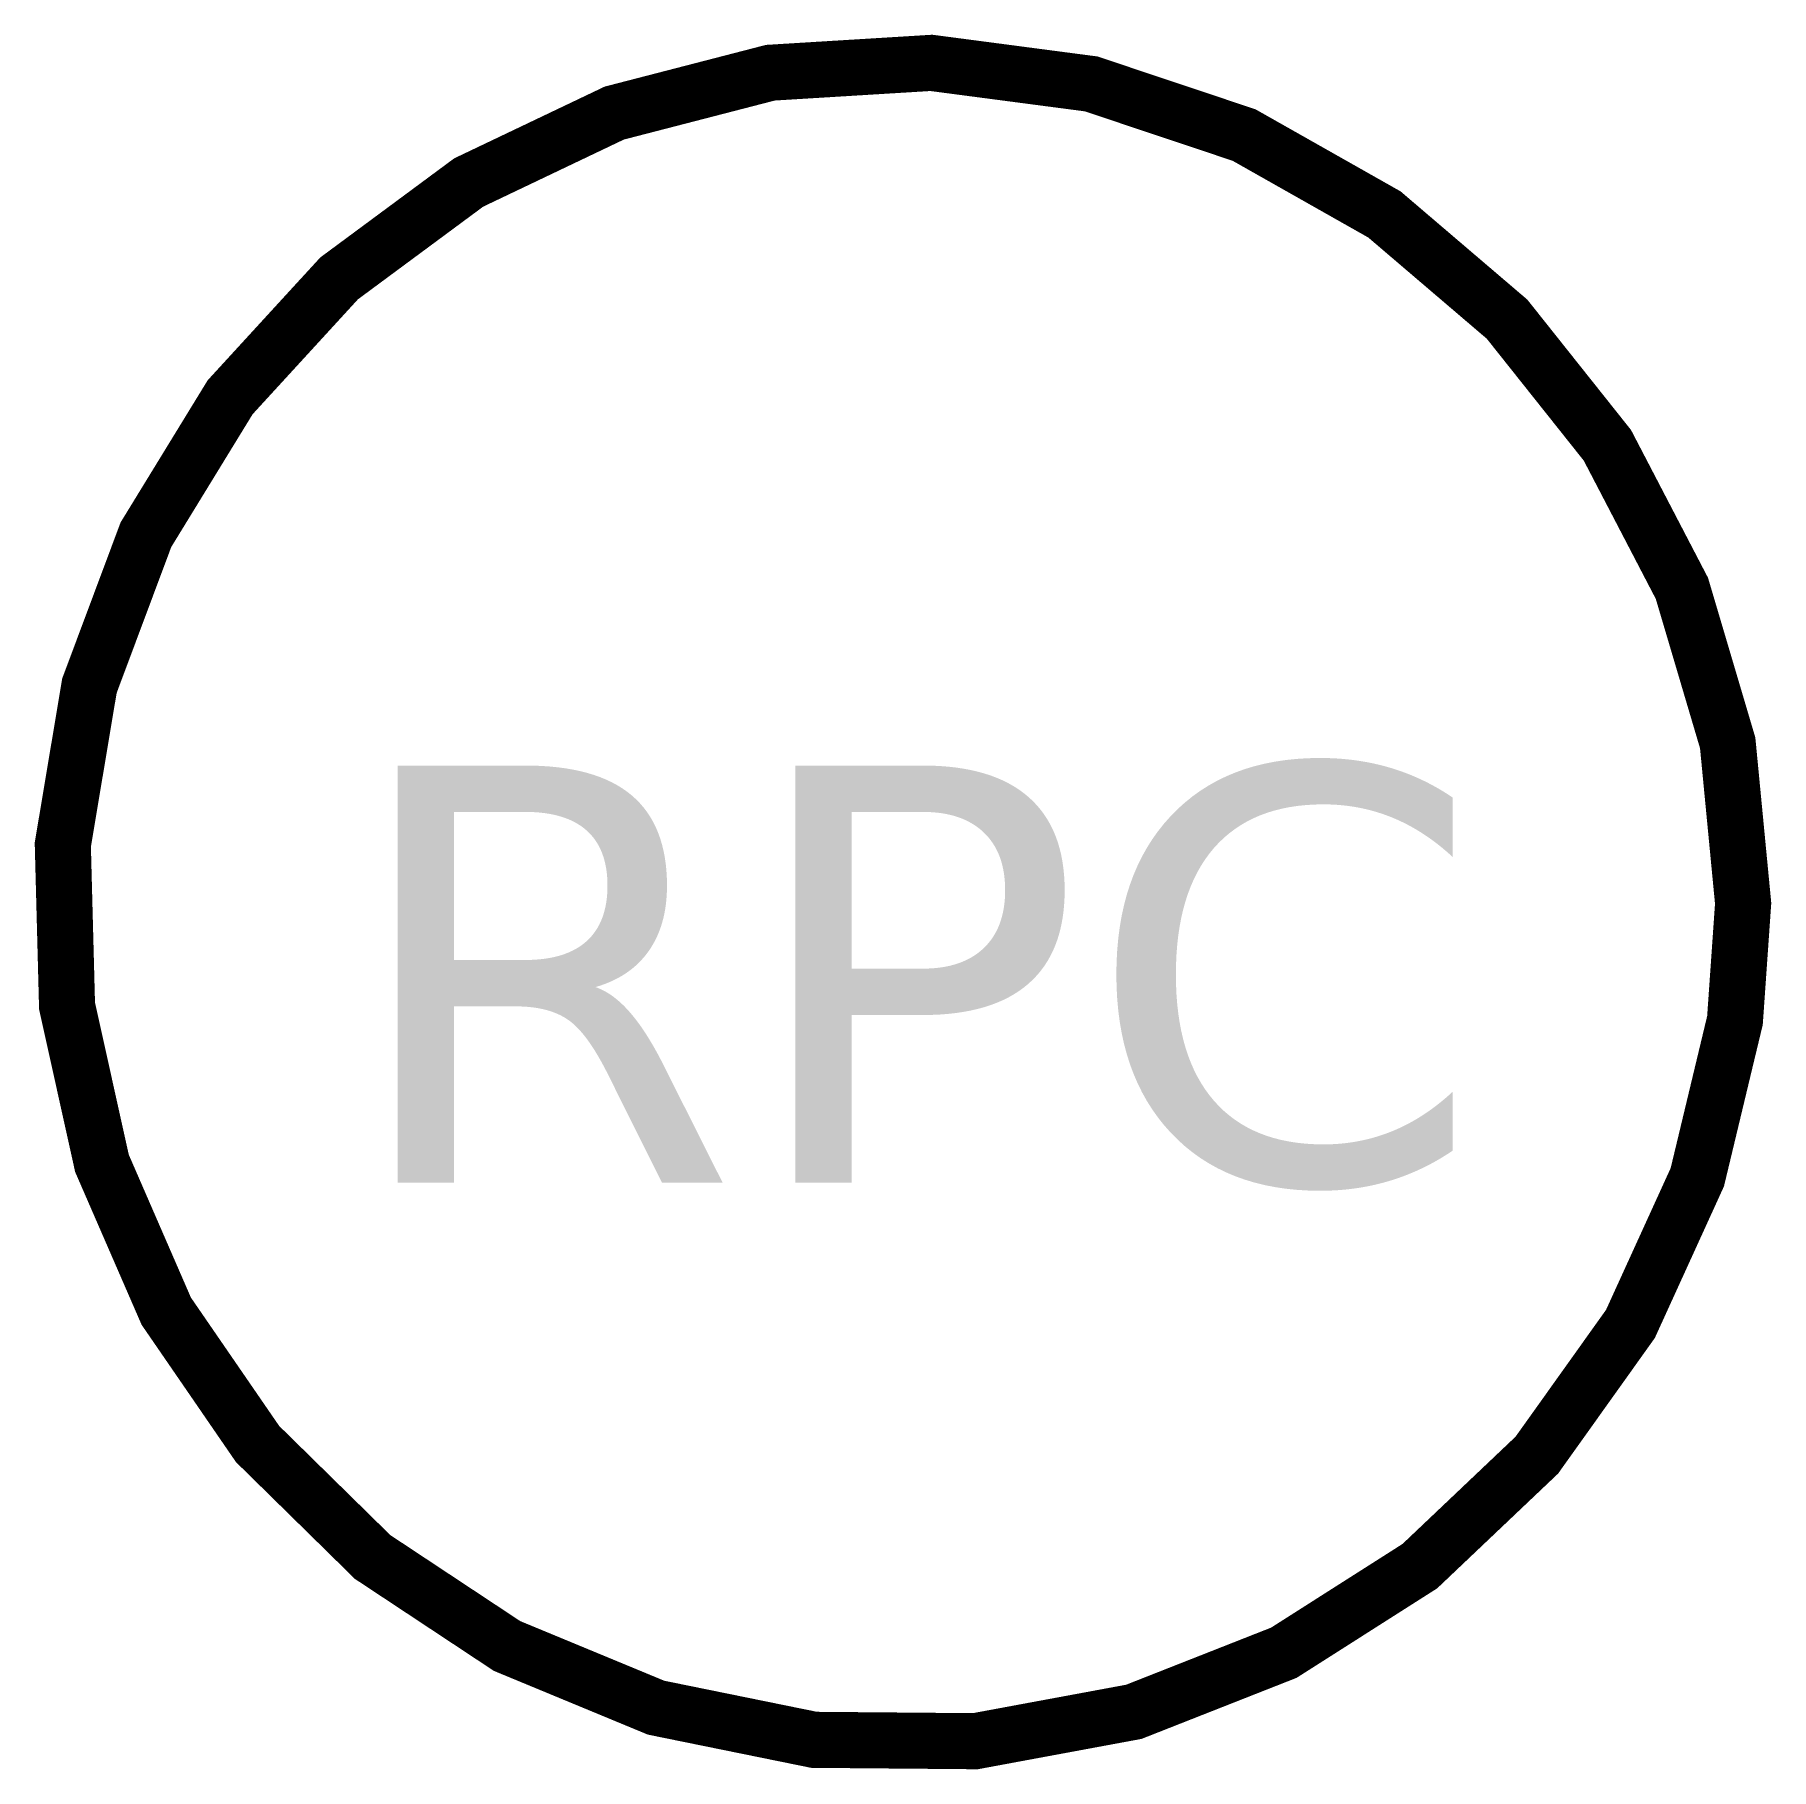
# Model space of a CAD drawing. Extents: x 2025.178 to 2025.679, y 1149.304 to 1149.804.
import ezdxf

# ---------------------------------------------------------------- set-up
doc = ezdxf.new("R2010")
doc.units = 0
doc.styles.add('VERDANA', font='verdana.TTF')

msp = doc.modelspace()

# ---------------------------------------------------------------- linework, layer by layer
at = {"color": 0}
msp.add_lwpolyline([(2025.67114, 1149.55341, 0.01618, 0.01618, 0), (2025.66668, 1149.59972, 0.01618, 0.01618, 0), (2025.65347, 1149.64432, 0.01618, 0.01618, 0), (2025.63198, 1149.68559, 0.01618, 0.01618, 0), (2025.60302, 1149.722, 0.01618, 0.01618, 0), (2025.56764, 1149.75222, 0.01618, 0.01618, 0), (2025.52715, 1149.77513, 0.01618, 0.01618, 0), (2025.48303, 1149.78989, 0.01618, 0.01618, 0), (2025.43691, 1149.79596, 0.01618, 0.01618, 0), (2025.39047, 1149.79312, 0.01618, 0.01618, 0), (2025.34543, 1149.78147, 0.01618, 0.01618, 0), (2025.30343, 1149.76144, 0.01618, 0.01618, 0), (2025.26604, 1149.73377, 0.01618, 0.01618, 0), (2025.2346, 1149.69947, 0.01618, 0.01618, 0), (2025.2103, 1149.6598, 0.01618, 0.01618, 0), (2025.194, 1149.61622, 0.01618, 0.01618, 0), (2025.18632, 1149.57034, 0.01618, 0.01618, 0), (2025.18754, 1149.52383, 0.01618, 0.01618, 0), (2025.19761, 1149.47841, 0.01618, 0.01618, 0), (2025.21616, 1149.43574, 0.01618, 0.01618, 0), (2025.24251, 1149.3974, 0.01618, 0.01618, 0), (2025.2757, 1149.36479, 0.01618, 0.01618, 0), (2025.31449, 1149.33911, 0.01618, 0.01618, 0), (2025.35748, 1149.32131, 0.01618, 0.01618, 0), (2025.40307, 1149.31203, 0.01618, 0.01618, 0), (2025.44959, 1149.31163, 0.01618, 0.01618, 0), (2025.49533, 1149.32011, 0.01618, 0.01618, 0), (2025.53862, 1149.33716, 0.01618, 0.01618, 0), (2025.57786, 1149.36215, 0.01618, 0.01618, 0), (2025.61161, 1149.39418, 0.01618, 0.01618, 0), (2025.63862, 1149.43205, 0.01618, 0.01618, 0), (2025.65792, 1149.47439, 0.01618, 0.01618, 0), (2025.66878, 1149.51963, 0.01618, 0.01618, 0)], format="xyseb", close=True, dxfattribs=at)

# ---------------------------------------------------------------- texts
at = {"color": 0, "style": 'VERDANA'}
msp.add_text('RPC', height=0.120381, dxfattribs=at).set_placement((2025.26671, 1149.47281))

doc.saveas('drawing.dxf')
